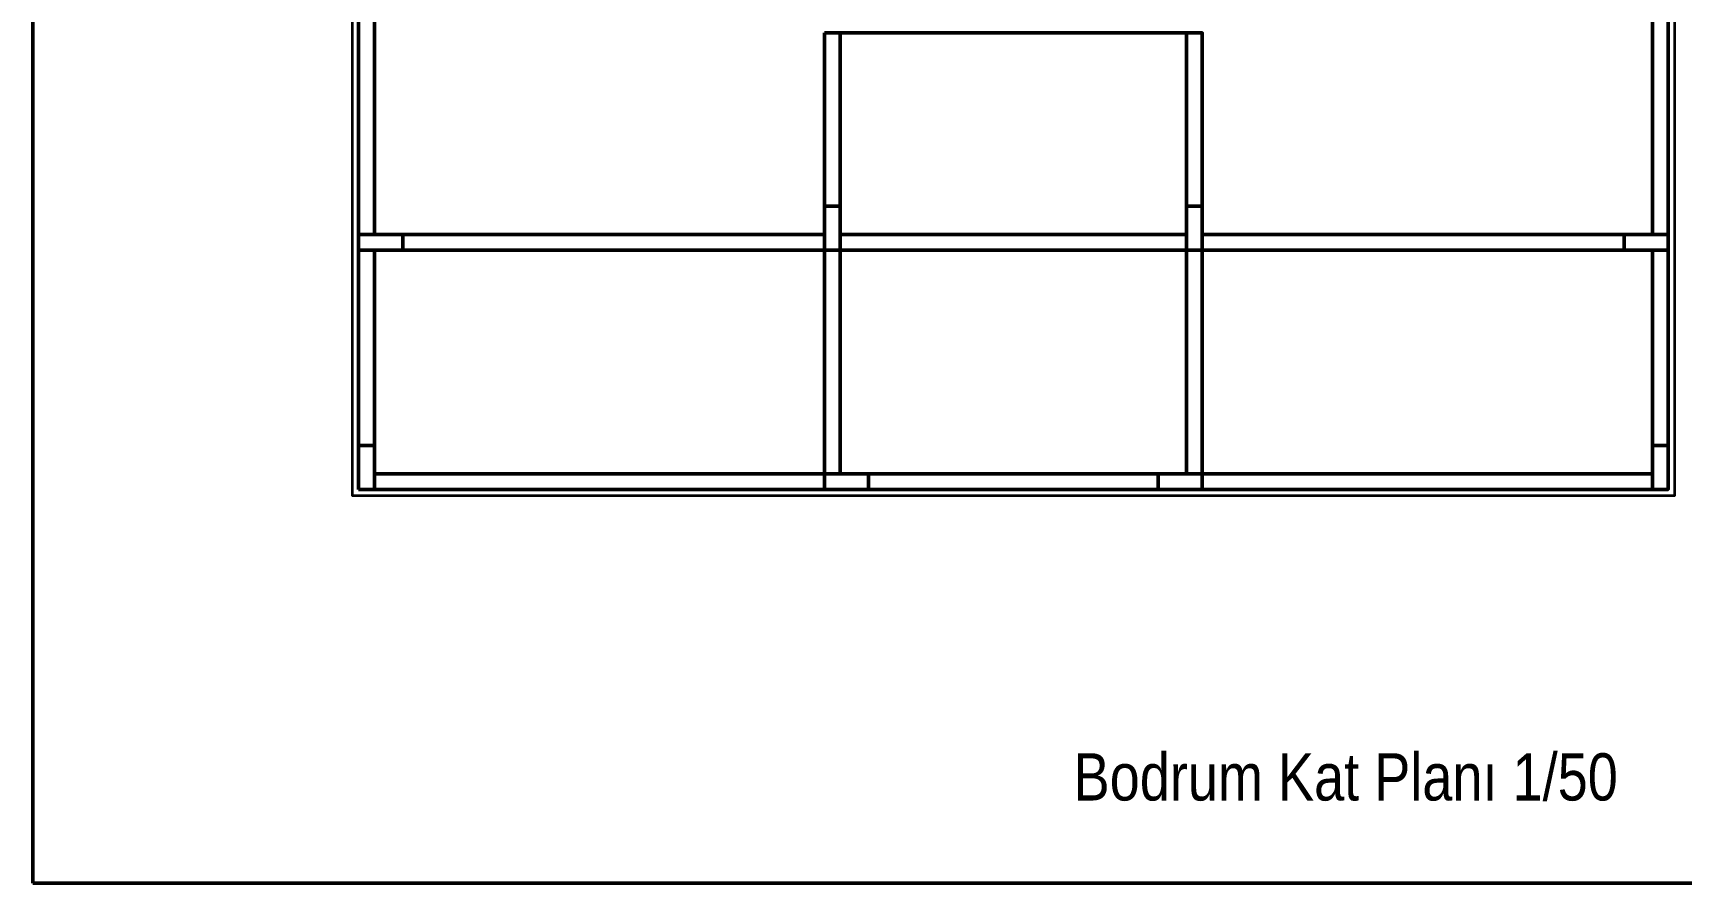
# Model space of a CAD drawing. Header units: millimetres. Extents: x 1852829 to 1882754, y -270850 to -231658.
# Drawn here: x 1853005 to 1855623, y -249346 to -247996 of the extents above; entities that cross this region are included whole.
import ezdxf

# ---------------------------------------------------------------- set-up
doc = ezdxf.new("R2010")
doc.units = ezdxf.units.MM
doc.linetypes.add('su yalıtım', pattern=[30, 12, -18])
for name, color, linetype, lineweight in [('a_ba', 6, 'Continuous', 50), ('a_duvar', 251, 'Continuous', 35), ('a_görünüş', 32, 'Continuous', 25), ('a_not_text', 7, 'Continuous', 13), ('a_yalıtım_su', 7, 'su yalıtım', 13), ('a_çerçeve_line', 7, 'Continuous', 50)]:
    doc.layers.add(name, color=color, linetype=linetype, lineweight=lineweight)
doc.styles.get("Standard").update_dxf_attribs({"font": 'ARIALN.TTF'})

msp = doc.modelspace()

# ---------------------------------------------------------------- linework, layer by layer
at = {"layer": 'a_ba', "color": 253}
for points in [[(1853522.7, -247866.3), (1853547.7, -247866.3), (1853547.7, -248316.3), (1853522.7, -248316.3)], [(1855577.7, -247866.3), (1855602.7, -247866.3), (1855602.7, -248316.3), (1855577.7, -248316.3)], [(1854262.7, -247996.3), (1854287.7, -247996.3), (1854287.7, -248271.3), (1854262.7, -248271.3)], [(1854837.7, -247996.3), (1854862.7, -247996.3), (1854862.7, -248271.3), (1854837.7, -248271.3)], [(1854262.7, -248341.3), (1854287.7, -248341.3), (1854287.7, -248271.3), (1854262.7, -248271.3)], [(1854837.7, -248341.3), (1854862.7, -248341.3), (1854862.7, -248271.3), (1854837.7, -248271.3)], [(1853522.7, -248316.3), (1853522.7, -248341.3), (1853592.7, -248341.3), (1853592.7, -248316.3)], [(1853592.7, -248316.3), (1854262.7, -248316.3), (1854262.7, -248341.3), (1853592.7, -248341.3)], [(1854287.7, -248316.3), (1854837.7, -248316.3), (1854837.7, -248341.3), (1854287.7, -248341.3)], [(1854862.7, -248316.3), (1855532.7, -248316.3), (1855532.7, -248341.3), (1854862.7, -248341.3)], [(1855532.7, -248316.3), (1855532.7, -248341.3), (1855602.7, -248341.3), (1855602.7, -248316.3)], [(1853522.7, -248341.3), (1853547.7, -248341.3), (1853547.7, -248651.3), (1853522.7, -248651.3)], [(1854262.7, -248341.3), (1854287.7, -248341.3), (1854287.7, -248696.3), (1854262.7, -248696.3)], [(1854837.7, -248341.3), (1854862.7, -248341.3), (1854862.7, -248696.3), (1854837.7, -248696.3)], [(1855577.7, -248341.3), (1855602.7, -248341.3), (1855602.7, -248651.3), (1855577.7, -248651.3)], [(1853522.7, -248721.3), (1853547.7, -248721.3), (1853547.7, -248651.3), (1853522.7, -248651.3)], [(1855577.7, -248721.3), (1855602.7, -248721.3), (1855602.7, -248651.3), (1855577.7, -248651.3)], [(1853547.7, -248696.3), (1854262.7, -248696.3), (1854262.7, -248721.3), (1853547.7, -248721.3)], [(1854262.7, -248696.3), (1854262.7, -248721.3), (1854332.7, -248721.3), (1854332.7, -248696.3)], [(1854332.7, -248696.3), (1854792.7, -248696.3), (1854792.7, -248721.3), (1854332.7, -248721.3)], [(1854862.7, -248721.3), (1854862.7, -248696.3), (1854792.7, -248696.3), (1854792.7, -248721.3)], [(1854862.7, -248696.3), (1855577.7, -248696.3), (1855577.7, -248721.3), (1854862.7, -248721.3)]]:
    msp.add_lwpolyline(points, close=True, dxfattribs=at)
msp.add_lwpolyline([(1854287.7, -247996.3), (1854837.7, -247996.3)], dxfattribs=at)
at = {"layer": 'a_duvar'}
msp.add_lwpolyline([(1853512.7, -246931.3), (1855612.7, -246931.3), (1855612.7, -248731.3), (1853512.7, -248731.3)], close=True, dxfattribs=at)
at = {"layer": 'a_görünüş', "color": 251}
msp.add_line((1853005.4, -246346.5), (1853005.4, -248876.8), dxfattribs=at)
at = {"layer": 'a_yalıtım_su', "const_width": 1}
msp.add_lwpolyline([(1853522.7, -246941.3), (1855602.7, -246941.3), (1855602.7, -248721.3), (1853522.7, -248721.3)], close=True, dxfattribs=at)
at = {"layer": 'a_çerçeve_line'}
msp.add_lwpolyline([(1872123.9, -249346.5), (1872123.9, -246346.5), (1853005.4, -246346.5), (1853005.4, -249346.5)], close=True, dxfattribs=at)

# ---------------------------------------------------------------- texts
at = {"layer": 'a_not_text'}
msp.add_text('Bodrum Kat Planı 1/50 ', height=75, dxfattribs=at).set_placement((1854658.4, -249215.4))

doc.saveas('drawing.dxf')
